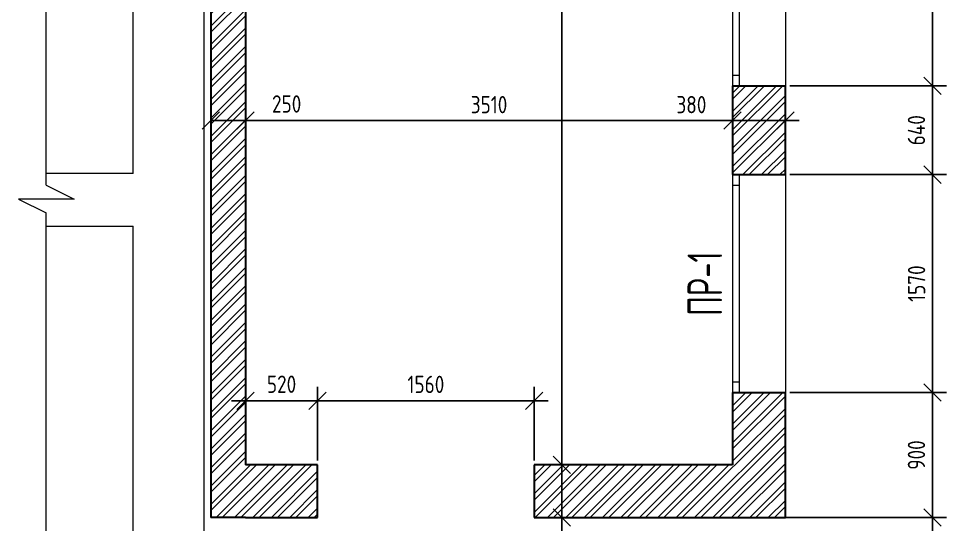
# Model space of a CAD drawing. Header units: millimetres. Extents: x -69913 to 106360, y -63759 to 35456.
# Drawn here: x -3610 to 3075, y 26807 to 30451 of the extents above; entities that cross this region are included whole.
import ezdxf
from ezdxf.enums import TextEntityAlignment as Align

# ---------------------------------------------------------------- set-up
doc = ezdxf.new("R2010")
doc.units = ezdxf.units.MM
doc.header["$MEASUREMENT"] = 0
for name, color, linetype, lineweight in [('Кирпич силикат', 31, 'Continuous', 30), ('Окна ARCHICAD_Ном._пера__1', 7, 'Continuous', 13), ('размеры', 4, 'Continuous', 15), ('текст', 1, 'Continuous', 25), ('тонкая', 4, 'Continuous', 20), ('штриховка', 8, 'Continuous', 20)]:
    doc.layers.add(name, color=color, linetype=linetype, lineweight=lineweight)
doc.styles.add('ГОСТ 2.304', font='CS_Gost2304.shx')
doc.dimstyles.new('СПДС', dxfattribs={"dimscale": 100, "dimtxt": 2.5, "dimasz": 2.5, "dimexe": 2, "dimexo": 0.625, "dimgap": 1, "dimtad": 1, "dimdec": 0, "dimtxsty": 'ГОСТ 2.304', "dimblk": 'OBLIQUE', "dimblk1": 'OBLIQUE', "dimblk2": 'OBLIQUE', "dimcen": 2.5, "dimdle": 2, "dimadec": 0, "dimazin": 2, "dimtfac": 0.75, "dimtdec": 4, "dimtmove": 1, "dimatfit": 3, "dimfxl": 1, "dimtfill": 1, "dimtolj": 1, "dimarcsym": 1})
pattern_1 = [(45, (-48302.65, -220387.35), (-66.29126, 66.29126), []), (45, (-48258.46, -220387.35), (-66.29126, 66.29126), [])]

# ---------------------------------------------------------------- blocks, each defined once
blk = doc.blocks.new('Окно 21')
at = {"layer": 'Окна ARCHICAD_Ном._пера__1', "color": 7, "linetype": 'Continuous', "lineweight": 13}
for p, q in [((-785, 0), (785, 0)), ((-785, 0), (-710, 0)), ((-785, 0), (-785, -50)), ((-785, 0), (-785, -50)), ((-710, 0), (-710, -50)), ((-710, 0), (710, 0)), ((710, -50), (710, 0)), ((710, 0), (785, 0)), ((785, 0), (785, -50)), ((785, 0), (785, -50)), ((-710, -50), (-785, -50)), ((-785, -50), (-785, -380)), ((710, -50), (-710, -50)), ((785, -50), (710, -50)), ((785, -50), (785, -380)), ((-785, -380), (785, -380))]:
    blk.add_line(p, q, dxfattribs=at)
blk = doc.blocks.new('_Oblique')
at = {"color": 0, "linetype": 'ByBlock', "lineweight": -2}
blk.add_line((-0.5, -0.5), (0.5, 0.5), dxfattribs=at)
blk = doc.blocks.new('*D7')
at = {"layer": 'размеры', "color": 0, "lineweight": -2, "ltscale": 100, "transparency": 16777216}
for p, q in [((2975.5, 31636.7), (2975.5, 29866.7)), ((1945.9, 31536.7), (3075.5, 31536.7)), ((1945.9, 29966.7), (3075.5, 29966.7))]:
    blk.add_line(p, q, dxfattribs=at)
at = {"layer": 'размеры', "color": 0, "lineweight": -2, "ltscale": 100, "transparency": 16777216, "xscale": 125, "yscale": 125, "zscale": 125}
for p, rotation in [((2975.5, 31536.7), 90), ((2975.5, 29966.7), 270)]:
    blk.add_blockref('_Oblique', p, dxfattribs=dict(at, rotation=rotation))
at = {"layer": 'размеры', "color": 0, "ltscale": 100, "transparency": 16777216, "insert": (2860.4, 30751.7), "char_height": 125, "attachment_point": 5, "rotation": 90, "style": 'ГОСТ 2.304', "bg_fill": 3, "box_fill_scale": 1.25, "bg_fill_color": 256, "bg_fill_true_color": 13158600, "bg_fill_transparency": 0}
blk.add_mtext('\\A1;1570', dxfattribs=at)
blk = doc.blocks.new('*D8')
at = {"layer": 'размеры', "color": 0, "lineweight": -2, "ltscale": 100, "transparency": 16777216}
for p, q in [((2975.5, 30066.7), (2975.5, 29226.7)), ((1945.9, 29966.7), (3075.5, 29966.7)), ((1945.9, 29326.7), (3075.5, 29326.7))]:
    blk.add_line(p, q, dxfattribs=at)
at = {"layer": 'размеры', "color": 0, "lineweight": -2, "ltscale": 100, "transparency": 16777216, "xscale": 125, "yscale": 125, "zscale": 125}
for p, rotation in [((2975.5, 29966.7), 90), ((2975.5, 29326.7), 270)]:
    blk.add_blockref('_Oblique', p, dxfattribs=dict(at, rotation=rotation))
at = {"layer": 'размеры', "color": 0, "ltscale": 100, "transparency": 16777216, "insert": (2859.4, 29646.7), "char_height": 125, "attachment_point": 5, "rotation": 90, "style": 'ГОСТ 2.304', "bg_fill": 3, "box_fill_scale": 1.25, "bg_fill_color": 256, "bg_fill_true_color": 13158600, "bg_fill_transparency": 0}
blk.add_mtext('\\A1;640', dxfattribs=at)
blk = doc.blocks.new('*D9')
at = {"layer": 'размеры', "color": 0, "lineweight": -2, "ltscale": 100, "transparency": 16777216}
for p, q in [((2975.5, 29426.7), (2975.5, 27656.7)), ((1945.9, 29326.7), (3075.5, 29326.7)), ((1945.9, 27756.7), (3075.5, 27756.7))]:
    blk.add_line(p, q, dxfattribs=at)
at = {"layer": 'размеры', "color": 0, "lineweight": -2, "ltscale": 100, "transparency": 16777216, "xscale": 125, "yscale": 125, "zscale": 125}
for p, rotation in [((2975.5, 29326.7), 90), ((2975.5, 27756.7), 270)]:
    blk.add_blockref('_Oblique', p, dxfattribs=dict(at, rotation=rotation))
at = {"layer": 'размеры', "color": 0, "ltscale": 100, "transparency": 16777216, "insert": (2860.4, 28541.7), "char_height": 125, "attachment_point": 5, "rotation": 90, "style": 'ГОСТ 2.304', "bg_fill": 3, "box_fill_scale": 1.25, "bg_fill_color": 256, "bg_fill_true_color": 13158600, "bg_fill_transparency": 0}
blk.add_mtext('\\A1;1570', dxfattribs=at)
blk = doc.blocks.new('*D10')
at = {"layer": 'размеры', "color": 0, "lineweight": -2, "ltscale": 100, "transparency": 16777216}
for p, q in [((2975.5, 27856.7), (2975.5, 26756.7)), ((1945.9, 27756.7), (3075.5, 27756.7)), ((1945.9, 26856.7), (3075.5, 26856.7))]:
    blk.add_line(p, q, dxfattribs=at)
at = {"layer": 'размеры', "color": 0, "lineweight": -2, "ltscale": 100, "transparency": 16777216, "xscale": 125, "yscale": 125, "zscale": 125}
for p, rotation in [((2975.5, 27756.7), 90), ((2975.5, 26856.7), 270)]:
    blk.add_blockref('_Oblique', p, dxfattribs=dict(at, rotation=rotation))
at = {"layer": 'размеры', "color": 0, "ltscale": 100, "transparency": 16777216, "insert": (2859.4, 27306.7), "char_height": 125, "attachment_point": 5, "rotation": 90, "style": 'ГОСТ 2.304', "bg_fill": 3, "box_fill_scale": 1.25, "bg_fill_color": 256, "bg_fill_true_color": 13158600, "bg_fill_transparency": 0}
blk.add_mtext('\\A1;900', dxfattribs=at)
blk = doc.blocks.new('*D11')
at = {"layer": 'размеры', "color": 0, "lineweight": -2, "ltscale": 100, "transparency": 16777216}
for p, q in [((1503.4, 27236.7), (204.3, 27236.7)), ((304.3, 27236.7), (304.3, 26756.7)), ((1883.4, 26856.7), (204.3, 26856.7)), ((304.3, 26856.7), (304.3, 26387.9))]:
    blk.add_line(p, q, dxfattribs=at)
at = {"layer": 'размеры', "color": 0, "lineweight": -2, "ltscale": 100, "transparency": 16777216, "xscale": 125, "yscale": 125, "zscale": 125}
for p, rotation in [((304.3, 27236.7), 90), ((304.3, 26856.7), 270)]:
    blk.add_blockref('_Oblique', p, dxfattribs=dict(at, rotation=rotation))
at = {"layer": 'размеры', "color": 0, "ltscale": 100, "transparency": 16777216, "insert": (189.2, 26559.8), "char_height": 125, "attachment_point": 5, "rotation": 90, "style": 'ГОСТ 2.304', "bg_fill": 3, "box_fill_scale": 1.25, "bg_fill_color": 256, "bg_fill_true_color": 13158600, "bg_fill_transparency": 0}
blk.add_mtext('\\A1;380', dxfattribs=at)
blk = doc.blocks.new('*D12')
at = {"layer": 'размеры', "color": 0, "lineweight": -2, "ltscale": 100, "transparency": 16777216}
for p, q in [((-2225.3, 29384.6), (-2225.3, 29816)), ((-1975.3, 29384.6), (-1975.3, 29816)), ((-2225.3, 29716), (-1875.3, 29716)), ((-1975.3, 29716), (-1506.6, 29716))]:
    blk.add_line(p, q, dxfattribs=at)
at = {"layer": 'размеры', "color": 0, "lineweight": -2, "ltscale": 100, "transparency": 16777216, "xscale": 125, "yscale": 125, "zscale": 125, "rotation": 180}
blk.add_blockref('_Oblique', (-2225.3, 29716), dxfattribs=at)
at = {"layer": 'размеры', "color": 0, "lineweight": -2, "ltscale": 100, "transparency": 16777216, "xscale": 125, "yscale": 125, "zscale": 125}
blk.add_blockref('_Oblique', (-1975.3, 29716), dxfattribs=at)
at = {"layer": 'размеры', "color": 0, "ltscale": 100, "transparency": 16777216, "insert": (-1678.5, 29836), "char_height": 125, "attachment_point": 5, "style": 'ГОСТ 2.304', "bg_fill": 3, "box_fill_scale": 1.25, "bg_fill_color": 256, "bg_fill_true_color": 13158600, "bg_fill_transparency": 0}
blk.add_mtext('\\A1;250', dxfattribs=at)
blk = doc.blocks.new('*D13')
at = {"layer": 'размеры', "color": 0, "lineweight": -2, "ltscale": 100, "transparency": 16777216}
for p, q in [((1534.7, 29384.6), (1534.7, 29816)), ((1914.7, 29357.9), (1914.7, 29816)), ((1534.7, 29716), (1065.9, 29716)), ((2014.7, 29716), (1534.7, 29716))]:
    blk.add_line(p, q, dxfattribs=at)
at = {"layer": 'размеры', "color": 0, "lineweight": -2, "ltscale": 100, "transparency": 16777216, "xscale": 125, "yscale": 125, "zscale": 125, "rotation": 180}
blk.add_blockref('_Oblique', (1534.7, 29716), dxfattribs=at)
at = {"layer": 'размеры', "color": 0, "lineweight": -2, "ltscale": 100, "transparency": 16777216, "xscale": 125, "yscale": 125, "zscale": 125}
blk.add_blockref('_Oblique', (1914.7, 29716), dxfattribs=at)
at = {"layer": 'размеры', "color": 0, "ltscale": 100, "transparency": 16777216, "insert": (1237.8, 29831.1), "char_height": 125, "attachment_point": 5, "style": 'ГОСТ 2.304', "bg_fill": 3, "box_fill_scale": 1.25, "bg_fill_color": 256, "bg_fill_true_color": 13158600, "bg_fill_transparency": 0}
blk.add_mtext('\\A1;380', dxfattribs=at)
blk = doc.blocks.new('*D15')
at = {"layer": 'размеры', "color": 0, "lineweight": -2, "ltscale": 100, "transparency": 16777216}
for p, q in [((304.3, 27136.7), (304.3, 34366.7)), ((1503.4, 34266.7), (204.3, 34266.7)), ((1503.4, 27236.7), (204.3, 27236.7))]:
    blk.add_line(p, q, dxfattribs=at)
at = {"layer": 'размеры', "color": 0, "lineweight": -2, "ltscale": 100, "transparency": 16777216, "xscale": 125, "yscale": 125, "zscale": 125}
for p, rotation in [((304.3, 34266.7), 90), ((304.3, 27236.7), 270)]:
    blk.add_blockref('_Oblique', p, dxfattribs=dict(at, rotation=rotation))
at = {"layer": 'размеры', "color": 0, "ltscale": 100, "transparency": 16777216, "insert": (189.2, 30751.7), "char_height": 125, "attachment_point": 5, "rotation": 90, "style": 'ГОСТ 2.304', "bg_fill": 3, "box_fill_scale": 1.25, "bg_fill_color": 256, "bg_fill_true_color": 13158600, "bg_fill_transparency": 0}
blk.add_mtext('\\A1;7030', dxfattribs=at)
blk = doc.blocks.new('*D17')
at = {"layer": 'размеры', "color": 0, "lineweight": -2, "ltscale": 100, "transparency": 16777216}
for p, q in [((2975.5, 26556.7), (2975.5, 26956.7)), ((1445.9, 26856.7), (3075.5, 26856.7)), ((1640.9, 26656.7), (3075.5, 26656.7))]:
    blk.add_line(p, q, dxfattribs=at)
at = {"layer": 'размеры', "color": 0, "lineweight": -2, "ltscale": 100, "transparency": 16777216, "xscale": 125, "yscale": 125, "zscale": 125}
for p, rotation in [((2975.5, 26856.7), 90), ((2975.5, 26656.7), 270)]:
    blk.add_blockref('_Oblique', p, dxfattribs=dict(at, rotation=rotation))
at = {"layer": 'размеры', "color": 0, "ltscale": 100, "transparency": 16777216, "insert": (2836, 26226.4), "char_height": 125, "attachment_point": 5, "rotation": 90, "style": 'ГОСТ 2.304', "bg_fill": 3, "box_fill_scale": 1.25, "bg_fill_color": 256, "bg_fill_true_color": 13158600, "bg_fill_transparency": 0}
blk.add_mtext('\\A1;200', dxfattribs=at)
blk = doc.blocks.new('*D37')
at = {"layer": 'размеры', "color": 0, "lineweight": -2, "ltscale": 50, "transparency": 16777216}
for p, q in [((-1975.3, 29384.6), (-1975.3, 29816)), ((1534.7, 29384.6), (1534.7, 29816)), ((-2075.3, 29716), (1634.7, 29716))]:
    blk.add_line(p, q, dxfattribs=at)
at = {"layer": 'размеры', "color": 0, "lineweight": -2, "ltscale": 50, "transparency": 16777216, "xscale": 125, "yscale": 125, "zscale": 125, "rotation": 180}
blk.add_blockref('_Oblique', (-1975.3, 29716), dxfattribs=at)
at = {"layer": 'размеры', "color": 0, "lineweight": -2, "ltscale": 50, "transparency": 16777216, "xscale": 125, "yscale": 125, "zscale": 125}
blk.add_blockref('_Oblique', (1534.7, 29716), dxfattribs=at)
at = {"layer": 'размеры', "color": 0, "ltscale": 50, "transparency": 16777216, "insert": (-220.3, 29831.1), "char_height": 125, "attachment_point": 5, "style": 'ГОСТ 2.304', "bg_fill": 3, "box_fill_scale": 1.25, "bg_fill_color": 256, "bg_fill_true_color": 13158600, "bg_fill_transparency": 0}
blk.add_mtext('\\A1;3510', dxfattribs=at)
blk = doc.blocks.new('*D38')
at = {"layer": 'размеры', "color": 0, "lineweight": -2, "ltscale": 50, "transparency": 16777216}
for p, q in [((-1975.3, 27267.9), (-1975.3, 27797)), ((-1455.3, 27267.9), (-1455.3, 27797)), ((-2075.3, 27697), (-1355.3, 27697))]:
    blk.add_line(p, q, dxfattribs=at)
at = {"layer": 'размеры', "color": 0, "lineweight": -2, "ltscale": 50, "transparency": 16777216, "xscale": 125, "yscale": 125, "zscale": 125, "rotation": 180}
blk.add_blockref('_Oblique', (-1975.3, 27697), dxfattribs=at)
at = {"layer": 'размеры', "color": 0, "lineweight": -2, "ltscale": 50, "transparency": 16777216, "xscale": 125, "yscale": 125, "zscale": 125}
blk.add_blockref('_Oblique', (-1455.3, 27697), dxfattribs=at)
at = {"layer": 'размеры', "color": 0, "ltscale": 50, "transparency": 16777216, "insert": (-1715.3, 27816.9), "char_height": 125, "attachment_point": 5, "style": 'ГОСТ 2.304', "bg_fill": 3, "box_fill_scale": 1.25, "bg_fill_color": 256, "bg_fill_true_color": 13158600, "bg_fill_transparency": 0}
blk.add_mtext('\\A1;520', dxfattribs=at)
blk = doc.blocks.new('*D39')
at = {"layer": 'размеры', "color": 0, "lineweight": -2, "ltscale": 50, "transparency": 16777216}
for p, q in [((-1455.3, 27267.9), (-1455.3, 27797)), ((104.7, 27267.9), (104.7, 27797)), ((-1555.3, 27697), (204.7, 27697))]:
    blk.add_line(p, q, dxfattribs=at)
at = {"layer": 'размеры', "color": 0, "lineweight": -2, "ltscale": 50, "transparency": 16777216, "xscale": 125, "yscale": 125, "zscale": 125, "rotation": 180}
blk.add_blockref('_Oblique', (-1455.3, 27697), dxfattribs=at)
at = {"layer": 'размеры', "color": 0, "lineweight": -2, "ltscale": 50, "transparency": 16777216, "xscale": 125, "yscale": 125, "zscale": 125}
blk.add_blockref('_Oblique', (104.7, 27697), dxfattribs=at)
at = {"layer": 'размеры', "color": 0, "ltscale": 50, "transparency": 16777216, "insert": (-675.3, 27815.7), "char_height": 125, "attachment_point": 5, "style": 'ГОСТ 2.304', "bg_fill": 3, "box_fill_scale": 1.25, "bg_fill_color": 256, "bg_fill_true_color": 13158600, "bg_fill_transparency": 0}
blk.add_mtext('\\A1;1560', dxfattribs=at)

msp = doc.modelspace()

# ---------------------------------------------------------------- hatches: boundary and pattern name
at = {"layer": 'штриховка', "ltscale": 50}
h = msp.add_hatch(dxfattribs=at)
h.set_pattern_fill('ANSI32', color=256, scale=250, style=0)
h.set_pattern_definition(pattern_1)
h.paths.add_polyline_path([(-1975.3, 31936.7), (-1455.3, 31936.7), (-1455.3, 33486.7), (-1975.3, 33486.7), (-1975.3, 34266.7), (1534.7, 34266.7), (1534.7, 33746.7), (1584.7, 33746.7), (1914.7, 33746.7), (1914.7, 34646.7), (-1975.3, 34646.7), (-2225.3, 34646.7), (-2225.3, 26856.7), (-1975.3, 26856.7), (-1455.3, 26856.7), (-1455.3, 27236.7), (-1975.3, 27236.7)])
h.paths.add_polyline_path([(-1975.3, 32186.7), (-1975.3, 32456.7), (-1705.3, 32456.7), (-1705.3, 32186.7)], flags=16)
h.paths.add_polyline_path([(-1975.3, 32576.7), (-1975.3, 32846.7), (-1705.3, 32846.7), (-1705.3, 32576.7)], flags=16)
h.paths.add_polyline_path([(-1975.3, 32966.7), (-1975.3, 33236.7), (-1705.3, 33236.7), (-1705.3, 32966.7)], flags=16)
h = msp.add_hatch(dxfattribs=at)
h.set_pattern_fill('ANSI32', color=256, scale=250, style=0)
h.set_pattern_definition(pattern_1)
h.paths.add_polyline_path([(1914.7, 29966.7), (1584.7, 29966.7), (1534.7, 29966.7), (1534.7, 29326.7), (1584.7, 29326.7), (1914.7, 29326.7)])
h = msp.add_hatch(dxfattribs=at)
h.set_pattern_fill('ANSI32', color=256, scale=250, style=0)
h.set_pattern_definition(pattern_1)
h.paths.add_polyline_path([(104.7, 27236.7), (104.7, 26856.7), (1914.7, 26856.7), (1914.7, 27756.7), (1584.7, 27756.7), (1534.7, 27756.7), (1534.7, 27236.7)])

# ---------------------------------------------------------------- linework, layer by layer
at = {"layer": 'Кирпич силикат', "lineweight": 15, "ltscale": 40}
for p, q in [((-2785.3, 29335.7), (-2785.3, 34745.7)), ((-2785.3, 23555.7), (-2785.3, 28955.7))]:
    msp.add_line(p, q, dxfattribs=at)
at = {"layer": 'Кирпич силикат', "ltscale": 20}
for p, q in [((-2225.3, 34646.7), (-2225.3, 26856.7)), ((-1975.3, 31936.7), (-1975.3, 27236.7)), ((1534.7, 29966.7), (1584.7, 29966.7)), ((1584.7, 29966.7), (1914.7, 29966.7)), ((1534.7, 29326.7), (1584.7, 29326.7)), ((1584.7, 29326.7), (1914.7, 29326.7)), ((1534.7, 27756.7), (1584.7, 27756.7)), ((1584.7, 27756.7), (1914.7, 27756.7)), ((-1455.3, 27236.7), (-1975.3, 27236.7)), ((-1455.3, 26856.7), (-1455.3, 27236.7)), ((104.7, 27236.7), (104.7, 26856.7)), ((-1975.3, 26856.7), (-2225.3, 26856.7)), ((-1975.3, 26856.7), (-1455.3, 26856.7))]:
    msp.add_line(p, q, dxfattribs=at)
at = {"layer": 'Кирпич силикат', "ltscale": 20, "flags": 128}
for points in [[(1534.7, 29966.7), (1534.7, 29326.7)], [(1914.7, 29326.7), (1914.7, 29966.7)], [(1534.7, 27756.7), (1534.7, 27236.7)], [(1914.7, 26856.7), (1914.7, 27756.7)], [(1534.7, 27236.7), (104.7, 27236.7)], [(104.7, 26856.7), (1914.7, 26856.7)]]:
    msp.add_lwpolyline(points, dxfattribs=at)
at = {"layer": 'Кирпич силикат', "lineweight": 15, "ltscale": 40, "flags": 128}
for points in [[(-2785.3, 29335.7), (-3410.3, 29335.7)], [(-3410.3, 28955.7), (-2785.3, 28955.7)]]:
    msp.add_lwpolyline(points, dxfattribs=at)
at = {"layer": 'размеры', "ltscale": 100}
for p, q in [((-3410.3, 29250.7), (-3410.3, 35455.7)), ((-3410.3, 29250.7), (-3210.3, 29150.7)), ((-3210.3, 29150.7), (-3610.3, 29150.7)), ((-3610.3, 29150.7), (-3410.3, 29050.7)), ((-3410.3, 22845.7), (-3410.3, 29050.7))]:
    msp.add_line(p, q, dxfattribs=at)

# ---------------------------------------------------------------- block references
at = {"color": 7, "linetype": 'Continuous', "lineweight": 13, "xscale": -1, "zscale": 1000, "rotation": 90}
for p in [(1534.7, 30751.7), (1534.7, 28541.7)]:
    msp.add_blockref('Окно 21', p, dxfattribs=at)

# ---------------------------------------------------------------- next in the draw order: dimensions: what is measured, and where the dimension line sits
at = {"layer": 'размеры', "ltscale": 100}
dim = msp.add_linear_dim(base=(2975.5, 29966.7), p1=(1914.7, 31536.7), p2=(1914.7, 29966.7), angle=90, dimstyle='СПДС', override={"dimscale": 50}, dxfattribs=at)
dim.commit()
dim.dimension.update_dxf_attribs({"geometry": '*D7', "text_midpoint": (2860.4, 30751.7)})
dim = msp.add_linear_dim(base=(-2225.3, 29716), p1=(-1975.3, 29353.4), p2=(-2225.3, 29353.4), dimstyle='СПДС', override={"dimscale": 50, "dimtmove": 0}, dxfattribs=at)
dim.commit()
dim.dimension.update_dxf_attribs({"geometry": '*D12', "text_midpoint": (-1678.5, 29716), "dimtype": 160})
at = {"layer": 'размеры', "ltscale": 50}
dim = msp.add_linear_dim(base=(-1455.3, 27697), p1=(-1975.3, 27236.7), p2=(-1455.3, 27236.7), dimstyle='СПДС', override={"dimscale": 50}, dxfattribs=at)
dim.commit()
dim.dimension.update_dxf_attribs({"geometry": '*D38', "text_midpoint": (-1715.3, 27816.9)})

# ---------------------------------------------------------------- next in the draw order: linework, layer by layer
at = {"layer": 'Кирпич силикат', "lineweight": 15, "ltscale": 40}
msp.add_line((-2275.3, 35255.7), (-2275.3, 23045.7), dxfattribs=at)

# ---------------------------------------------------------------- next in the draw order: dimensions: what is measured, and where the dimension line sits
at = {"layer": 'размеры', "ltscale": 100}
dim = msp.add_linear_dim(base=(2975.5, 29326.7), p1=(1914.7, 29966.7), p2=(1914.7, 29326.7), angle=90, dimstyle='СПДС', override={"dimscale": 50}, dxfattribs=at)
dim.commit()
dim.dimension.update_dxf_attribs({"geometry": '*D8', "text_midpoint": (2859.4, 29646.7)})

# ---------------------------------------------------------------- next in the draw order: dimensions: what is measured, and where the dimension line sits
dim = msp.add_linear_dim(base=(2975.5, 27756.7), p1=(1914.7, 29326.7), p2=(1914.7, 27756.7), angle=90, dimstyle='СПДС', override={"dimscale": 50}, dxfattribs=at)
dim.commit()
dim.dimension.update_dxf_attribs({"geometry": '*D9', "text_midpoint": (2860.4, 28541.7)})

# ---------------------------------------------------------------- next in the draw order: dimensions: what is measured, and where the dimension line sits
dim = msp.add_linear_dim(base=(1534.7, 29716), p1=(1914.7, 29326.7), p2=(1534.7, 29353.4), dimstyle='СПДС', override={"dimscale": 50, "dimtmove": 0}, dxfattribs=at)
dim.commit()
dim.dimension.update_dxf_attribs({"geometry": '*D13', "text_midpoint": (1237.8, 29716), "dimtype": 160})
dim = msp.add_linear_dim(base=(2975.5, 26856.7), p1=(1914.7, 27756.7), p2=(1914.7, 26856.7), angle=90, dimstyle='СПДС', override={"dimscale": 50}, dxfattribs=at)
dim.commit()
dim.dimension.update_dxf_attribs({"geometry": '*D10', "text_midpoint": (2859.4, 27306.7)})

# ---------------------------------------------------------------- next in the draw order: dimensions: what is measured, and where the dimension line sits
dim = msp.add_linear_dim(base=(304.3, 27236.7), p1=(1914.7, 26856.7), p2=(1534.7, 27236.7), angle=90, dimstyle='СПДС', override={"dimscale": 50, "dimtmove": 0}, dxfattribs=at)
dim.commit()
dim.dimension.update_dxf_attribs({"geometry": '*D11', "text_midpoint": (304.3, 26559.8), "dimtype": 160})

# ---------------------------------------------------------------- next in the draw order: linework, layer by layer
at = {"layer": 'тонкая', "ltscale": 10}
msp.add_line((1664.7, 26856.7), (1784.7, 26856.7), dxfattribs=at)

# ---------------------------------------------------------------- next in the draw order: dimensions: what is measured, and where the dimension line sits
at = {"layer": 'размеры', "ltscale": 100}
dim = msp.add_linear_dim(base=(304.3, 34266.7), p1=(1534.7, 27236.7), p2=(1534.7, 34266.7), angle=90, dimstyle='СПДС', override={"dimscale": 50, "dimtmove": 0}, dxfattribs=at)
dim.commit()
dim.dimension.update_dxf_attribs({"geometry": '*D15', "text_midpoint": (189.2, 30751.7)})

# ---------------------------------------------------------------- next in the draw order: texts
at = {"layer": 'текст', "color": 1, "linetype": 'Continuous', "style": 'ГОСТ 2.304', "width": 0.8}
msp.add_text('ПР-1', height=250, rotation=90, dxfattribs=at).set_placement((1534.7, 28541.7), align=Align.BOTTOM_CENTER)

# ---------------------------------------------------------------- next in the draw order: dimensions: what is measured, and where the dimension line sits
at = {"layer": 'размеры', "ltscale": 50}
for base, p1, p2, picture, middle in [((1534.7, 29716), (-1975.3, 29353.4), (1534.7, 29353.4), '*D37', (-220.3, 29831.1)), ((104.7, 27697), (-1455.3, 27236.7), (104.7, 27236.7), '*D39', (-675.3, 27815.7))]:
    dim = msp.add_linear_dim(base=base, p1=p1, p2=p2, dimstyle='СПДС', override={"dimscale": 50}, dxfattribs=at)
    dim.commit()
    dim.dimension.update_dxf_attribs({"geometry": picture, "text_midpoint": middle})
at = {"layer": 'размеры', "ltscale": 100}
dim = msp.add_linear_dim(base=(2975.5, 26856.7), p1=(1609.7, 26656.7), p2=(1414.7, 26856.7), angle=90, dimstyle='СПДС', override={"dimscale": 50, "dimtmove": 2}, dxfattribs=at)
dim.commit()
dim.dimension.update_dxf_attribs({"geometry": '*D17', "text_midpoint": (2836, 26226.4), "dimtype": 160})

doc.saveas('drawing.dxf')
